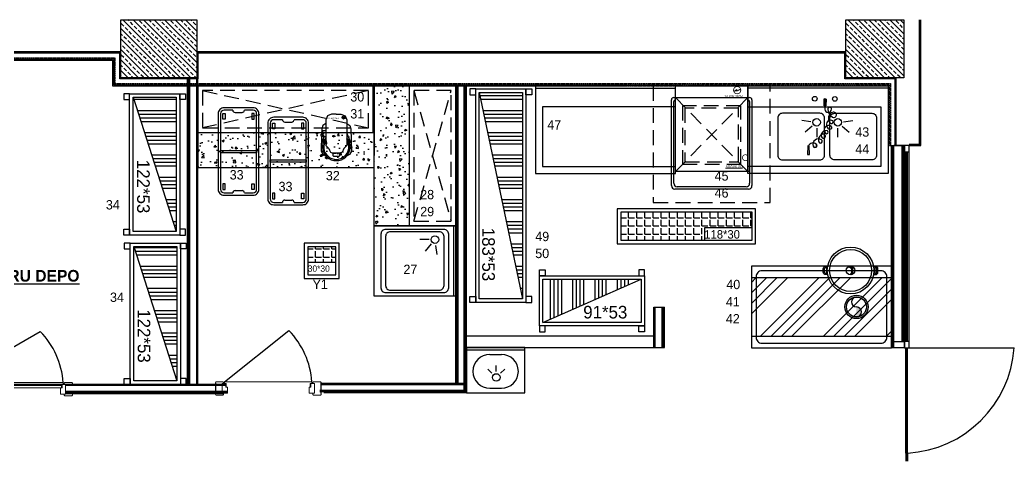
# Model space of a CAD drawing. Header units: millimetres. Extents: x 6517 to 10548, y -1828 to 1073.
# Drawn here: x 8040 to 8891, y -1327 to -949 of the extents above; entities that cross this region are included whole.
import ezdxf

# ---------------------------------------------------------------- set-up
doc = ezdxf.new("R2010")
doc.units = ezdxf.units.MM
for name, pattern in [('BORDER', [1.75, 0.5, -0.25, 0.5, -0.25, 0, -0.25]), ('CABLE CONTAIN', [0]), ('CABLE GROUND', [0]), ('DASHED', [19.05, 12.7, -6.35])]:
    doc.linetypes.add(name, pattern=pattern)
doc.layers.add('gmg-dograma', color=35, linetype='Continuous', lineweight=15)
doc.layers.add('TES_SU', color=150, linetype='Continuous', lineweight=25)
for name, color, linetype in [('iNCE', 8, 'Continuous'), ('Kıtc-002 Çizgi', 7, 'Continuous'), ('Kıtc-008 Rakam', 1, 'Continuous'), ('Kıtc-011 Elk Tes Yazı 001', 1, 'Continuous'), ('Kıtc-014 Elk Tes İşaretler', 1, 'Continuous'), ('Kıtc-016 Su Tes Yazı 001', 5, 'Continuous'), ('Kıtc-019 Su Tes İşaretler', 5, 'Continuous'), ('Kıtc-028 Yer Izgarası', 252, 'Continuous'), ('Kıtc-040 Davlumbaz', 4, 'Continuous'), ('Kıtc-041 İstif Rafı', 7, 'Continuous')]:
    doc.layers.add(name, color=color, linetype=linetype)
doc.styles.get("Standard").update_dxf_attribs({"font": 'stylu.ttf', "height": 10})

# ---------------------------------------------------------------- blocks, each defined once
blk = doc.blocks.new('A$C79DF6251')
at = {"layer": 'Kıtc-041 İstif Rafı'}
h = blk.add_hatch(dxfattribs=at)
h.set_pattern_fill('ANSI34', color=254, angle=45)
h.set_pattern_definition([(90, (8380.205, 5687.05), (-19.05, 4e-15), []), (90, (8383.38, 5690.225), (-19.05, 4e-15), []), (90, (8386.555, 5693.4), (-19.05, 4e-15), []), (90, (8389.73, 5696.575), (-19.05, 4e-15), [])])
h.paths.add_polyline_path([(118, 45), (3, 45), (3, 8)])
blk.add_line((3, 8), (118, 45), dxfattribs=at)
for points in [[(5, 53), (5, 48), (0, 48), (0, 53)], [(116, 53), (116, 48), (121, 48), (121, 53)], [(0, 5), (0, 48), (121, 48), (121, 5)], [(3, 8), (3, 45), (118, 45), (118, 8)], [(5, 0), (5, 5), (0, 5), (0, 0)], [(116, 0), (116, 5), (121, 5), (121, 0)]]:
    blk.add_lwpolyline(points, close=True, dxfattribs=at)
blk.add_text('122*53', height=10.8, dxfattribs=at).set_placement((56.65, 11.47))
blk = doc.blocks.new('A$C51B06E1B')
at = {"layer": 'Kıtc-002 Çizgi'}
for p, q in [((12.45, 72.9), (12.45, 72.9)), ((14.45, 70.9), (20.45, 70.9)), ((22.45, 72.9), (22.45, 72.9)), ((12.45, 2), (12.45, 2)), ((14.45, 4), (20.45, 4)), ((22.45, 2), (22.45, 2))]:
    blk.add_line(p, q, dxfattribs=at)
blk.add_lwpolyline([(0, 69.9), (0, 5, 0.414214), (5, 0), (29.9, 0, 0.414214), (34.9, 5), (34.9, 69.9, 0.414214), (29.9, 74.9), (5, 74.9, 0.414214)], format="xyb", close=True, dxfattribs=at)
for points in [[(12.45, 72.9), (5, 72.9, 0.414214), (2, 69.9), (2, 5, 0.414214), (5, 2), (12.45, 2)], [(22.45, 2), (29.9, 2, 0.414214), (32.9, 5), (32.9, 69.9, 0.414214), (29.9, 72.9), (22.45, 72.9)]]:
    blk.add_lwpolyline(points, format="xyb", dxfattribs=at)
for points in [[(4, 69.9), (6, 69.9), (6, 65.09), (4, 65.09)], [(30.9, 69.9), (28.9, 69.9), (28.9, 65.09), (30.9, 65.09)], [(2, 38.45), (32.9, 38.45), (32.9, 36.45), (2, 36.45)], [(4, 5), (6, 5), (6, 9.81), (4, 9.81)], [(30.9, 5), (28.9, 5), (28.9, 9.81), (30.9, 9.81)]]:
    blk.add_lwpolyline(points, close=True, dxfattribs=at)
for centre, start, end in [((14.45, 72.9), 180, 270), ((20.45, 72.9), 270, 0), ((14.45, 2), 90, 180), ((20.45, 2), 0, 90)]:
    blk.add_arc(centre, 2, start, end, dxfattribs=at)
blk = doc.blocks.new('A$C3B1C279B')
at = {"layer": 'Kıtc-002 Çizgi', "color": 254, "linetype": 'DASHED'}
for p, q in [((4, 36), (116, 4)), ((116, 36), (4, 4))]:
    blk.add_line(p, q, dxfattribs=at)
at = {"layer": 'Kıtc-002 Çizgi'}
blk.add_lwpolyline([(0, 0), (120, 0), (120, 40), (0, 40)], close=True, dxfattribs=at)
at = {"layer": 'Kıtc-002 Çizgi', "color": 254, "linetype": 'DASHED'}
blk.add_lwpolyline([(4, 4), (116, 4), (116, 36), (4, 36)], close=True, dxfattribs=at)
blk = doc.blocks.new('A$C566D78C5')
at = {"layer": 'Kıtc-002 Çizgi'}
h = blk.add_hatch(color=256, dxfattribs=at)
edge = h.paths.add_edge_path(flags=17)
edge.add_arc((90, 35), 8.5, 0, 360)
edge = h.paths.add_edge_path()
edge.add_arc((90, 35), 10, 0, 360)
edge = h.paths.add_edge_path(flags=16)
edge.add_arc((90, 30.75), 4.25, 270, 450)
blk.add_lwpolyline([(0, 0), (120, 0), (120, 70), (0, 70)], close=True, dxfattribs=at)
blk.add_lwpolyline([(9, 4), (111, 4, 0.414214), (116, 9), (116, 61, 0.414214), (111, 66), (9, 66, 0.414214), (4, 61), (4, 9, 0.414214)], format="xyb", close=True, dxfattribs=at)
for radius in [10, 8.5]:
    blk.add_circle((90, 35), radius, dxfattribs=at)
for centre, start, end in [((90, 39.25), 90, 270), ((90, 30.75), 270, 90)]:
    blk.add_arc(centre, 4.25, start, end, dxfattribs=at)
blk = doc.blocks.new('A$C7BE05278')
at = {"layer": 'Kıtc-002 Çizgi'}
blk.add_hatch(color=256, dxfattribs=at).paths.add_polyline_path([(15.9, 41.65), (14.34, 41.67), (14.4, 47.58), (15.96, 47.57)], flags=0)
h = blk.add_hatch(color=256, dxfattribs=at)
h.paths.add_polyline_path([(4.65, 9.9, -0.025454), (4.81, 10.42, 0.278063), (0.77, 7.52), (1.23, 7.32, -0.265675)])
h.paths.add_polyline_path([(5.35, 10.43, 0.028094), (4.81, 10.42, 0.025454), (4.65, 9.9, -0.030609), (5.18, 9.93, -0.027259)])
h.paths.add_polyline_path([(5.35, 10.43, 0.027259), (5.18, 9.93, -0.171751), (7.9, 8.98), (7.9, 8.98), (5.22, 7.15, -0.147228), (5.18, 9.93, 0.030609), (4.65, 9.9, 0.138731), (4.75, 7, 1.347306), (8.21, 9.37, 0.162476)])
h.paths.add_polyline_path([(12.46, 12.66), (12.73, 13.08, 0.483116), (4.81, 10.42, -0.028094), (5.35, 10.43, -0.470681)])
for p, q in [((14.4, 47.58), (14.34, 41.67)), ((14.4, 47.58), (14.34, 41.67)), ((15.96, 47.57), (14.4, 47.58)), ((15.96, 47.57), (14.4, 47.58)), ((15.05, 47.56), (14.97, 38.92)), ((15.9, 41.65), (15.96, 47.57)), ((15.9, 41.65), (15.96, 47.57)), ((14.34, 41.67), (15.9, 41.65)), ((14.34, 41.67), (15.9, 41.65)), ((0.47, 7.33), (0, 0.02)), ((0.47, 7.33), (0, 0.02)), ((0, 0.02), (1.86, 0)), ((1.54, 7.31), (0.47, 7.33)), ((1.54, 7.31), (0.47, 7.33)), ((1.86, 0), (1.54, 7.31)), ((1.86, 0), (1.54, 7.31))]:
    blk.add_line(p, q, dxfattribs=at)
blk.add_lwpolyline([(15.9, 41.65), (14.34, 41.67), (14.4, 47.58), (15.96, 47.57)], close=True, dxfattribs=at)
for centre in [(6.31, 47.78), (23.47, 47.61)]:
    blk.add_circle(centre, 1.99, dxfattribs=at)
for centre, radius, start, end in [((17.83, 38.9), 2.86, 179.43001, 359.43001), ((19.09, 38.88), 1.6, 359.43001, 179.43001), ((25.13, 38.82), 7.64, 179.43001, 242.03458), ((23.49, 30.88), 5.53, 105.76632, 225.7833), ((22.59, 34.05), 2.23, 242.03458, 105.76632), ((20, 25.62), 3.8, 74.94983, 261.67628), ((20.62, 27.93), 1.41, 225.7833, 74.94983), ((14.42, 12.56), 4.98, 103.11986, 200.77428), ((15.59, 16.68), 3.77, 86.01564, 220.67721), ((13.69, 15.69), 1.76, 236.80878, 103.11986), ((18.07, 21.08), 3.83, 52.40892, 229.11119), ((16.45, 19.21), 1.37, 229.11119, 116.32433), ((19.64, 23.11), 1.26, 261.67628, 52.40892), ((4.79, 5.59), 4.31, 51.245, 156.7533), ((9.42, 8.58), 4.83, 57.01034, 197.57947), ((6.43, 7.63), 1.7, 197.57947, 51.245), ((11.21, 11.34), 1.54, 200.77428, 57.01034)]:
    blk.add_arc(centre, radius, start, end, dxfattribs=at)
blk = doc.blocks.new('A$C4CE05966')
at = {"layer": 'Kıtc-002 Çizgi'}
for p, q in [((53.91, 44.26), (46.1, 45.37)), ((81.95, 44.26), (89.76, 45.37)), ((55.14, 40.45), (49.05, 35.44)), ((59.05, 38.79), (59.05, 30.9)), ((76.81, 38.79), (76.81, 30.9)), ((80.72, 40.45), (86.82, 35.44))]:
    blk.add_line(p, q, dxfattribs=at)
for points in [[(0, 75), (120, 75), (120, 73), (0, 73)], [(0, 75), (120, 75), (120, 0), (0, 0)], [(0, 57), (114, 57), (114, 6), (0, 6)]]:
    blk.add_lwpolyline(points, close=True, dxfattribs=at)
for points in [[(29.57, 11.5), (61.57, 11.5, 0.414214), (65.57, 15.5), (65.57, 47.5, 0.414214), (61.57, 51.5), (29.57, 51.5, 0.414214), (25.57, 47.5), (25.57, 15.5, 0.414214)], [(106.29, 11.5), (74.29, 11.5, -0.414214), (70.29, 15.5), (70.29, 47.5, -0.414214), (74.29, 51.5), (106.29, 51.5, -0.414214), (110.29, 47.5), (110.29, 15.5, -0.414214)]]:
    blk.add_lwpolyline(points, format="xyb", close=True, dxfattribs=at)
for centre in [(58.86, 43.76), (77.01, 43.76)]:
    blk.add_circle(centre, 3.19, dxfattribs=at)
blk.add_blockref('A$C7BE05278', (50.99, 16.16), dxfattribs=at)
blk = doc.blocks.new('A$C7ED97EAE')
at = {"layer": 'Kıtc-002 Çizgi'}
for p, q in [((3.5, 88.5), (65.5, 88.5)), ((3.5, 15), (3.5, 88.5)), ((65.5, 88.5), (65.5, 15)), ((2, 78.5), (3.5, 78.5)), ((3.5, 78.5), (65.5, 78.5)), ((65.5, 78.5), (67, 78.5)), ((0, 3), (0, 76.5)), ((2, 5), (2, 75)), ((3.5, 76.5), (3.5, 76.5)), ((65.5, 76.5), (65.5, 76.5)), ((67, 75), (67, 5)), ((69, 76.5), (69, 3)), ((65.5, 15), (3.5, 15)), ((67, 15), (65.5, 15)), ((66, 0), (3, 0)), ((64, 2), (5, 2))]:
    blk.add_line(p, q, dxfattribs=at)
at = {"layer": 'Kıtc-002 Çizgi', "linetype": 'DASHED'}
for p, q in [((65.5, 78.5), (3.5, 15)), ((65.5, 15), (3.5, 78.5))]:
    blk.add_line(p, q, dxfattribs=at)
for points in [[(9.5, 21.5), (59.5, 21.5), (59.5, 71.5), (9.5, 71.5)], [(11.5, 23.5), (57.5, 23.5), (57.5, 69.5), (11.5, 69.5)]]:
    blk.add_lwpolyline(points, close=True, dxfattribs=at)
at = {"layer": 'Kıtc-002 Çizgi'}
for centre, radius, start, end in [((2, 76.5), 2, 90, 180), ((67, 76.5), 2, 0, 90), ((3.5, 75), 1.5, 90, 180), ((65.5, 75), 1.5, 0, 90), ((3, 3), 3, 180, 270), ((5, 5), 3, 180, 270), ((64, 5), 3, 270, 0), ((66, 3), 3, 270, 0)]:
    blk.add_arc(centre, radius, start, end, dxfattribs=at)
blk = doc.blocks.new('A$C4E3860C5')
at = {"layer": 'Kıtc-014 Elk Tes İşaretler', "linetype": 'Continuous', "lineweight": 0}
for p, q in [((2.9, 3.66), (0.96, 2.3)), ((0.96, 2.3), (1, 2.21)), ((1, 2.21), (2.81, 3.48)), ((2.81, 3.48), (2.9, 2.31)), ((3, 2.49), (2.9, 3.66)), ((2.9, 2.31), (5.24, 3.52)), ((5.18, 3.62), (3, 2.49)), ((5.66, 3.81), (5.09, 3.77)), ((5.09, 3.77), (5.17, 3.64)), ((5.17, 3.64), (5.34, 3.36)), ((5.24, 3.52), (5.19, 3.62)), ((5.34, 3.36), (5.66, 3.81))]:
    blk.add_line(p, q, dxfattribs=at)
blk.add_circle((3.16, 3.16), 3.16, dxfattribs=at)
blk = doc.blocks.new('v-sg')
at = {"layer": 'TES_SU', "linetype": 'Continuous', "const_width": 1.2}
blk.add_lwpolyline([(-5, 0, 1), (5, 0, 1)], format="xyb", close=True, dxfattribs=at)
blk = doc.blocks.new('A$C0D033E62')
at = {"layer": 'Kıtc-040 Davlumbaz', "linetype": 'DASHED'}
blk.add_lwpolyline([(0, 0), (100, 0), (100, 100), (0, 100)], close=True, dxfattribs=at)
at = {"layer": 'Kıtc-002 Çizgi'}
for name, p in [('A$C7ED97EAE', (15.5, 11.5)), ('A$C4E3860C5', (68.71, 93.15))]:
    blk.add_blockref(name, p, dxfattribs=at)
at = {"layer": 'Kıtc-019 Su Tes İşaretler', "linetype": 'Continuous', "xscale": 0.5098698804018752, "yscale": 0.5098698804018752, "zscale": 0.5098698804018752}
blk.add_blockref('v-sg', (78.89, 38.45), dxfattribs=at)
at = {"layer": 'Kıtc-011 Elk Tes Yazı 001', "lineweight": 15, "insert": (60.9, 92.04), "char_height": 2, "attachment_point": 1}
blk.add_mtext_dynamic_manual_height_columns('{\\f@Arial Unicode MS|b0|i0|c162|p34;10 KW 380V }', width=27.5245, gutter_width=50, heights=[0], dxfattribs=at)
at = {"layer": 'Kıtc-016 Su Tes Yazı 001', "lineweight": 5, "insert": (61.92, 31.81), "char_height": 2, "attachment_point": 1}
blk.add_mtext_dynamic_manual_height_columns('{\\L\\C5;SOĞUK SU}', width=14.9424, gutter_width=50, heights=[0], dxfattribs=at)
blk = doc.blocks.new('A$C648B1C88')
at = {"layer": 'Kıtc-002 Çizgi'}
for points in [[(0, 75), (120, 75), (120, 73), (0, 73)], [(0, 75), (120, 75), (120, 0), (0, 0)], [(0, 57), (114, 57), (114, 6), (0, 6)]]:
    blk.add_lwpolyline(points, close=True, dxfattribs=at)
blk = doc.blocks.new('A$C2BEB2EE3')
at = {"layer": 'Kıtc-041 İstif Rafı'}
h = blk.add_hatch(dxfattribs=at)
h.set_pattern_fill('ANSI34', color=254, angle=45)
h.set_pattern_definition([(90, (8380.205, 6035.05), (-19.05, 4e-15), []), (90, (8383.38, 6038.225), (-19.05, 4e-15), []), (90, (8386.555, 6041.4), (-19.05, 4e-15), []), (90, (8389.73, 6044.575), (-19.05, 4e-15), [])])
h.paths.add_polyline_path([(3, 45), (3, 8), (180, 45)])
blk.add_line((3, 8), (180, 45), dxfattribs=at)
for points in [[(5, 53), (5, 48), (0, 48), (0, 53)], [(178, 53), (178, 48), (183, 48), (183, 53)], [(0, 5), (0, 48), (183, 48), (183, 5)], [(3, 8), (3, 45), (180, 45), (180, 8)], [(5, 0), (5, 5), (0, 5), (0, 0)], [(178, 0), (178, 5), (183, 5), (183, 0)]]:
    blk.add_lwpolyline(points, close=True, dxfattribs=at)
blk.add_text('183*53', height=10.8, dxfattribs=at).set_placement((118.98, 10.52))
blk = doc.blocks.new('A$C53E03B34')
at = {"layer": 'Kıtc-002 Çizgi'}
for points in [[(3.74, 16.55), (2, 16.55, -0.414214), (0, 18.55), (0, 21.45, -0.414214), (2, 23.45), (3.74, 23.45)], [(43.14, 16.55), (44.87, 16.55, 0.414214), (46.87, 18.55), (46.87, 21.45, 0.414214), (44.87, 23.45), (43.14, 23.45)]]:
    blk.add_lwpolyline(points, format="xyb", dxfattribs=at)
for points in [[(2.83, 17.55), (2, 17.55, -0.414214), (1, 18.55), (1, 21.45, -0.414214), (2, 22.45), (2.83, 22.45)], [(44.05, 17.55), (44.87, 17.55, 0.414214), (45.87, 18.55), (45.87, 21.45, 0.414214), (44.87, 22.45), (44.05, 22.45)]]:
    blk.add_lwpolyline(points, format="xyb", close=True, dxfattribs=at)
for points in [[(22.08, 23.4), (24.16, 21.79), (24.16, 18.12), (22.75, 16.4)], [(23.49, 23.65), (25.16, 22.26), (25.16, 17.69), (23.76, 16.35)]]:
    blk.add_lwpolyline(points, dxfattribs=at)
for radius in [20, 18, 3.66]:
    blk.add_circle((23.44, 20), radius, dxfattribs=at)
blk = doc.blocks.new('A$C09E06200')
at = {"layer": 'Kıtc-028 Yer Izgarası'}
for p, q in [((118.4, 30), (0, 30)), ((0, 30), (0, 0)), ((115.4, 27), (3, 27)), ((3, 27), (3, 3)), ((9.65, 22.26), (9.65, 27)), ((16.63, 22.26), (16.63, 27)), ((23.62, 22.26), (23.62, 27)), ((30.6, 22.26), (30.6, 27)), ((37.59, 22.26), (37.59, 27)), ((44.57, 22.26), (44.57, 27)), ((51.56, 22.26), (51.56, 27)), ((58.54, 22.26), (58.54, 27)), ((65.53, 22.26), (65.53, 27)), ((72.51, 22.26), (72.51, 27)), ((79.5, 22.26), (79.5, 27)), ((86.48, 22.26), (86.48, 27)), ((93.47, 22.26), (93.47, 27)), ((100.45, 22.26), (100.45, 27)), ((107.44, 22.26), (107.44, 27)), ((114.42, 22.26), (114.42, 27)), ((115.4, 3), (115.4, 27)), ((118.4, 0), (118.4, 30)), ((3, 22.26), (7.74, 22.26)), ((9.65, 22.26), (14.73, 22.26)), ((9.65, 15.27), (9.65, 20.35)), ((16.63, 22.26), (21.71, 22.26)), ((16.63, 15.27), (16.63, 20.35)), ((23.62, 22.26), (28.7, 22.26)), ((23.62, 15.27), (23.62, 20.35)), ((30.6, 22.26), (35.68, 22.26)), ((30.6, 15.27), (30.6, 20.35)), ((37.59, 22.26), (42.67, 22.26)), ((37.59, 15.27), (37.59, 20.35)), ((44.57, 22.26), (49.65, 22.26)), ((44.57, 15.27), (44.57, 20.35)), ((51.56, 22.26), (56.64, 22.26)), ((51.56, 15.27), (51.56, 20.35)), ((58.54, 22.26), (63.62, 22.26)), ((58.54, 15.27), (58.54, 20.35)), ((65.53, 22.26), (70.61, 22.26)), ((65.53, 15.27), (65.53, 20.35)), ((72.51, 22.26), (77.59, 22.26)), ((72.51, 15.27), (72.51, 20.35)), ((79.5, 22.26), (84.58, 22.26)), ((79.5, 15.27), (79.5, 20.35)), ((86.48, 22.26), (91.56, 22.26)), ((86.48, 15.27), (86.48, 20.35)), ((93.47, 22.26), (98.55, 22.26)), ((93.47, 15.27), (93.47, 20.35)), ((100.45, 22.26), (105.53, 22.26)), ((100.45, 15.27), (100.45, 20.35)), ((107.44, 22.26), (112.52, 22.26)), ((107.44, 15.27), (107.44, 20.35)), ((114.42, 22.26), (115.4, 22.26)), ((114.42, 15.27), (114.42, 20.35)), ((3, 15.27), (7.74, 15.27)), ((9.65, 15.27), (14.73, 15.27)), ((9.65, 8.29), (9.65, 13.37)), ((16.63, 15.27), (21.71, 15.27)), ((16.63, 8.29), (16.63, 13.37)), ((23.62, 15.27), (28.7, 15.27)), ((23.62, 8.29), (23.62, 13.37)), ((30.6, 15.27), (35.68, 15.27)), ((30.6, 8.29), (30.6, 13.37)), ((37.59, 15.27), (42.67, 15.27)), ((37.59, 8.29), (37.59, 13.37)), ((44.57, 15.27), (49.65, 15.27)), ((44.57, 8.29), (44.57, 13.37)), ((51.56, 15.27), (56.64, 15.27)), ((51.56, 8.29), (51.56, 13.37)), ((58.54, 15.27), (63.62, 15.27)), ((58.54, 8.29), (58.54, 13.37)), ((65.53, 15.27), (70.61, 15.27)), ((65.53, 8.29), (65.53, 13.37)), ((72.51, 15.27), (77.59, 15.27)), ((72.51, 8.29), (72.51, 13.37)), ((115.4, 13.5), (74.67, 13.5)), ((74.67, 13.5), (74.67, 3)), ((79.5, 15.27), (84.58, 15.27)), ((86.48, 15.27), (91.56, 15.27)), ((93.47, 15.27), (98.55, 15.27)), ((100.45, 15.27), (105.53, 15.27)), ((107.44, 15.27), (112.52, 15.27)), ((114.42, 15.27), (115.4, 15.27)), ((115.4, 3), (115.4, 13.5)), ((0, 0), (118.4, 0)), ((3, 8.29), (7.74, 8.29)), ((3, 3), (115.4, 3)), ((9.65, 8.29), (14.73, 8.29)), ((9.65, 3), (9.65, 6.38)), ((16.63, 8.29), (21.71, 8.29)), ((16.63, 3), (16.63, 6.38)), ((23.62, 8.29), (28.7, 8.29)), ((23.62, 3), (23.62, 6.38)), ((30.6, 8.29), (35.68, 8.29)), ((30.6, 3), (30.6, 6.38)), ((37.59, 8.29), (42.67, 8.29)), ((37.59, 3), (37.59, 6.38)), ((44.57, 8.29), (49.65, 8.29)), ((44.57, 3), (44.57, 6.38)), ((51.56, 8.29), (56.64, 8.29)), ((51.56, 3), (51.56, 6.38)), ((58.54, 8.29), (63.62, 8.29)), ((58.54, 3), (58.54, 6.38)), ((65.53, 8.29), (70.61, 8.29)), ((65.53, 3), (65.53, 6.38)), ((72.51, 3), (72.51, 6.38)), ((74.67, 3), (115.4, 3))]:
    blk.add_line(p, q, dxfattribs=at)
blk.add_text('118*30', height=7.2, dxfattribs=at).set_placement((74.5, 4.43))
blk = doc.blocks.new('A$C1BC263C1')
at = {"layer": 'Kıtc-002 Çizgi', "ltscale": 0.6}
for points in [[(13.02, 39.91), (9.02, 39.91), (5.48, 38.45), (4.02, 34.91), (4.02, 31.71), (1.56, 29.98), (0.53, 27.16), (0.42, 22.51)], [(13.02, 39.91), (17.02, 39.91), (20.55, 38.45), (22.02, 34.91), (22.02, 31.71), (24.47, 29.98), (25.5, 27.16), (25.96, 7.98), (24.36, 5.3), (21.7, 3.81)], [(4.02, 31.71), (4.02, 12.83), (6.52, 10.33), (7.17, 8.88), (7.9, 7.12), (10.02, 6.38), (13.02, 6.38)], [(22.02, 31.71), (22.02, 12.83), (19.52, 10.33), (18.86, 8.88), (18.13, 7.12), (16.01, 6.38), (13.02, 6.38)], [(0.38, 21), (0.07, 7.98), (1.68, 5.3), (4.33, 3.81)], [(1.24, 12.58), (0.39, 12.58), (0.39, 14.61), (2.66, 20.43)], [(24.79, 12.58), (25.64, 12.58), (25.64, 14.61), (22.02, 23.93)]]:
    blk.add_lwpolyline(points, dxfattribs=at)
for points in [[(4.02, 20.43), (1.42, 20.43), (1.42, 25.78), (4.02, 25.78)], [(1.42, 21), (0, 21), (0, 22.51), (1.42, 22.51)], [(16.82, 5.37), (16.01, 5.37), (16.01, 5.58), (16.82, 5.58)], [(17.04, 4.74), (16.82, 4.74), (16.82, 6), (17.04, 6)]]:
    blk.add_lwpolyline(points, close=True, dxfattribs=at)
blk.add_lwpolyline([(16.01, 6.38), (10.02, 6.38), (10.02, 4.78, 0.414214), (11.02, 3.78), (15.01, 3.78, 0.414214), (16.01, 4.78)], format="xyb", close=True, dxfattribs=at)
for radius, start, end in [(11.8, 139.70386, 40.29614), (10.8, 146.44269, 33.55731)]:
    blk.add_arc((13.02, 11.8), radius, start, end, dxfattribs=at)
blk = doc.blocks.new('A$C17ED13C4')
at = {"layer": 'Kıtc-002 Çizgi', "color": 1}
for p, q in [((19.17, 37.02, -2.06), (18.39, 36.47, -2.06)), ((18.41, 36.44, -2.06), (19.13, 36.94, -2.06)), ((19.13, 36.94, -2.06), (19.17, 36.48, -2.06)), ((19.21, 36.55, -2.06), (19.17, 37.02, -2.06)), ((19.17, 36.48, -2.06), (20.1, 36.96, -2.06)), ((20.08, 37, -2.06), (19.21, 36.55, -2.06)), ((20.27, 37.08, -2.06), (20.04, 37.06, -2.06)), ((20.04, 37.06, -2.06), (20.07, 37.01, -2.06)), ((20.07, 37.01, -2.06), (20.14, 36.9, -2.06)), ((20.1, 36.96, -2.06), (20.08, 37, -2.06))]:
    blk.add_line(p, q, dxfattribs=at)
blk.add_circle((19.27, 36.82, -2.06), 1.26, dxfattribs=at)
at = {"layer": 'Kıtc-002 Çizgi'}
blk.add_blockref('A$C1BC263C1', (0, 0), dxfattribs=at)
at = {"layer": 'Kıtc-002 Çizgi', "color": 1}
blk.add_text('0,4 KW 230V', height=1.2, dxfattribs=at).set_placement((5.64, 35.71, -10.3))
blk = doc.blocks.new('A$C7E877AE3')
at = {"layer": 'Kıtc-002 Çizgi'}
for p, q in [((16.66, 52.76), (24.47, 53.87)), ((11.52, 47.29), (11.52, 39.4)), ((15.43, 48.95), (21.53, 43.94))]:
    blk.add_line(p, q, dxfattribs=at)
for points in [[(0, 68), (60, 68), (60, 70), (0, 70)], [(0, 0), (60, 0), (60, 70), (0, 70)]]:
    blk.add_lwpolyline(points, close=True, dxfattribs=at)
for points in [[(7, 6), (53, 6, 0.414214), (57, 10), (57, 60, 0.414214), (53, 64), (7, 64, 0.414214), (3, 60), (3, 10, 0.414214)], [(9, 10), (51, 10, 0.414214), (55, 14), (55, 56, 0.414214), (51, 60), (9, 60, 0.414214), (5, 56), (5, 14, 0.414214)]]:
    blk.add_lwpolyline(points, format="xyb", close=True, dxfattribs=at)
blk.add_circle((11.71, 52.26), 3.19, dxfattribs=at)
blk = doc.blocks.new('A$C66E77BF1')
at = {"layer": 'Kıtc-002 Çizgi', "color": 254, "linetype": 'DASHED'}
for p, q in [((4, 36), (146, 4)), ((146, 36), (4, 4))]:
    blk.add_line(p, q, dxfattribs=at)
at = {"layer": 'Kıtc-002 Çizgi'}
blk.add_lwpolyline([(0, 0), (150, 0), (150, 40), (0, 40)], close=True, dxfattribs=at)
at = {"layer": 'Kıtc-002 Çizgi', "color": 254, "linetype": 'DASHED'}
blk.add_lwpolyline([(4, 4), (146, 4), (146, 36), (4, 36)], close=True, dxfattribs=at)
blk = doc.blocks.new('A$C1AAB3821')
at = {"layer": 'Kıtc-028 Yer Izgarası'}
for p, q in [((30, 30), (0, 30)), ((0, 30), (0, 0)), ((27, 27), (3, 27)), ((3, 27), (3, 3)), ((9.65, 25.24), (9.65, 27)), ((16.63, 25.24), (16.63, 27)), ((23.62, 25.24), (23.62, 27)), ((27, 3), (27, 27)), ((30, 0), (30, 30)), ((3, 25.24), (7.74, 25.24)), ((3, 18.25), (7.74, 18.25)), ((9.65, 25.24), (14.73, 25.24)), ((9.65, 18.25), (9.65, 23.33)), ((9.65, 18.25), (14.73, 18.25)), ((16.63, 25.24), (21.71, 25.24)), ((16.63, 18.25), (16.63, 23.33)), ((16.63, 18.25), (21.71, 18.25)), ((23.62, 25.24), (27, 25.24)), ((23.62, 18.25), (23.62, 23.33)), ((23.62, 18.25), (27, 18.25)), ((27, 13.5), (3, 13.5)), ((3, 13.5), (3, 3)), ((9.65, 13.5), (9.65, 16.35)), ((16.63, 13.5), (16.63, 16.35)), ((23.62, 13.5), (23.62, 16.35)), ((27, 3), (27, 13.5)), ((0, 0), (30, 0)), ((3, 3), (27, 3)), ((3, 3), (27, 3))]:
    blk.add_line(p, q, dxfattribs=at)
blk.add_text('30*30', height=5.4, dxfattribs=at).set_placement((3, 5.64))
blk = doc.blocks.new('A$C3FA31110')
at = {"layer": 'Kıtc-041 İstif Rafı'}
h = blk.add_hatch(dxfattribs=at)
h.set_pattern_fill('ANSI34', color=254, angle=45)
h.set_pattern_definition([(90, (8380.205, 5448.05), (-19.05, 4e-15), []), (90, (8383.38, 5451.225), (-19.05, 4e-15), []), (90, (8386.555, 5454.4), (-19.05, 4e-15), []), (90, (8389.73, 5457.575), (-19.05, 4e-15), [])])
h.paths.add_polyline_path([(3, 45), (3, 8), (87, 45)])
blk.add_line((3, 8), (87, 45), dxfattribs=at)
for points in [[(5, 53), (5, 48), (0, 48), (0, 53)], [(85, 53), (85, 48), (90, 48), (90, 53)], [(0, 5), (0, 48), (90, 48), (90, 5)], [(3, 8), (3, 45), (87, 45), (87, 8)], [(5, 0), (5, 5), (0, 5), (0, 0)], [(85, 0), (85, 5), (90, 5), (90, 0)]]:
    blk.add_lwpolyline(points, close=True, dxfattribs=at)
blk.add_text('91*53', height=10.8, dxfattribs=at).set_placement((37.52, 11.43))
blk = doc.blocks.new('A$C23AD12AD')
at = {"layer": 'Kıtc-002 Çizgi'}
for p, q in [((0, 39), (50, 39)), ((0, 37), (50, 37)), ((20.08, 33), (29.92, 33)), ((21.86, 16.96), (18.33, 20.5)), ((25.53, 18.48), (25.53, 23.48)), ((29.2, 16.96), (32.74, 20.5)), ((0, 0), (50, 0)), ((20.08, 4), (29.92, 4))]:
    blk.add_line(p, q, dxfattribs=at)
blk.add_lwpolyline([(0, 0), (50, 0), (50, 39), (0, 39)], close=True, dxfattribs=at)
blk.add_circle((25.53, 13.29), 3.19, dxfattribs=at)
for centre, start, end in [((20.08, 18.5), 90, 270), ((29.92, 18.5), 270, 90)]:
    blk.add_arc(centre, 14.5, start, end, dxfattribs=at)

msp = doc.modelspace()

# ---------------------------------------------------------------- hatches: boundary and pattern name
h = msp.add_hatch()
h.set_pattern_fill('ANSI33', color=256, angle=90)
h.set_pattern_definition([(135, (14685.689, 7921.053), (-4.490128, -4.490128), []), (135, (14685.689, 7925.543), (-4.490128, -4.490128), [3.175, -1.5875])])
h.paths.add_polyline_path([(8126.46, -998.88), (8191.46, -998.88), (8191.46, -949.38), (8126.46, -949.38)])
h = msp.add_hatch()
h.set_pattern_fill('ANSI33', color=256, angle=90)
h.set_pattern_definition([(135, (15306.689, 7921.053), (-4.490128, -4.490128), []), (135, (15306.689, 7925.543), (-4.490128, -4.490128), [3.175, -1.5875])])
h.paths.add_polyline_path([(8747.46, -998.88), (8796.97, -998.88), (8796.97, -949.38), (8747.46, -949.38)])
at = {"layer": 'Kıtc-002 Çizgi'}
h = msp.add_hatch(dxfattribs=at)
h.set_pattern_fill('AR-CONC', color=256, scale=0.1, angle=180)
h.set_pattern_definition([(230, (18771.123, -1028.604), (-18.218467, 1.593909), [1.905, -20.955]), (175, (18771.123, -1028.604), (3.524342, -19.105685), [1.524, -16.76406]), (280.45144, (18769.605, -1028.471), (-14.694125, -17.511775), [1.619, -17.809024]), (226.1842, (18771.123, -1033.684), (-27.107904, 4.204233), [2.8575, -31.4325]), (276.63556, (18768.864, -1033.333), (-23.740413, -24.74261), [2.4285, -26.71356]), (171.18415, (18771.123, -1033.684), (-23.74041, -24.74261), [2.286, -25.14597]), (201, (18768.583, -1032.414), (-15.16144, 10.22652), [1.905, -20.955]), (146, (18768.583, -1032.414), (-6.180203, -18.418797), [1.524, -16.764]), (251.45144, (18767.32, -1031.562), (-21.341642, -8.192277), [1.619, -17.808994]), (217.5, (18771.1234, -1028.604), (-0.3088603, -8.455504), [0, -16.5608, 0, -17.018, 0, -16.8275]), (187.5, (18771.123, -1028.604), (-6.681966, -10.0180575), [0, -9.7028, 0, -16.1798, 0, -6.4135]), (147.5, (18776.7876, -1028.604), (-13.5590595, 0.5728744), [0, -6.35, 0, -19.812, 0, -26.289]), (137.5, (18779.328, -1028.604), (-14.812918, -2.542649), [0, -8.255, 0, -13.1572, 0, -18.669])])
h.paths.add_polyline_path([(8373.46, -1125.88), (8343.46, -1125.88), (8343.46, -1005.88), (8373.46, -1005.88)])
h = msp.add_hatch(dxfattribs=at)
h.set_pattern_fill('AR-CONC', color=256, scale=0.1)
h.set_pattern_definition([(50, (-2235.44, -1103.163), (18.218467, -1.593909), [1.905, -20.955]), (355, (-2235.44, -1103.163), (-3.524342, 19.105685), [1.524, -16.76406]), (100.45144, (-2233.922, -1103.296), (14.694125, 17.511775), [1.619, -17.809024]), (46.1842, (-2235.44, -1098.083), (27.107904, -4.204233), [2.8575, -31.4325]), (96.63556, (-2233.181, -1098.434), (23.740413, 24.74261), [2.4285, -26.71356]), (351.18415, (-2235.44, -1098.083), (23.74041, 24.74261), [2.286, -25.14597]), (21, (-2232.9, -1099.353), (15.16144, -10.22652), [1.905, -20.955]), (326, (-2232.9, -1099.353), (6.180203, 18.418797), [1.524, -16.764]), (71.45144, (-2231.637, -1100.205), (21.341642, 8.192277), [1.619, -17.808994]), (37.5, (-2235.4403, -1103.163), (0.3088603, 8.455504), [0, -16.5608, 0, -17.018, 0, -16.8275]), (7.5, (-2235.44, -1103.163), (6.681966, 10.0180575), [0, -9.7028, 0, -16.1798, 0, -6.4135]), (327.5, (-2241.1045, -1103.163), (13.5590595, -0.5728744), [0, -6.35, 0, -19.812, 0, -26.289]), (317.5, (-2243.645, -1103.163), (14.812918, 2.542649), [0, -8.255, 0, -13.1572, 0, -18.669])])
h.paths.add_polyline_path([(8192.46, -1075.88), (8343.39, -1075.88), (8343.39, -1045.88), (8192.46, -1045.88)])
h = msp.add_hatch(dxfattribs=at)
h.set_pattern_fill('ANSI34', color=254, scale=2, angle=360, style=0)
h.set_pattern_definition([(45, (5264.844, -2959.387), (-26.94077, 26.94077), []), (45, (5273.824, -2959.387), (-26.94077, 26.94077), []), (45, (5282.805, -2959.387), (-26.94077, 26.94077), []), (45, (5291.785, -2959.387), (-26.94077, 26.94077), [])])
h.paths.add_polyline_path([(8666.46, -1170.27), (8666.46, -1220.27), (8786.46, -1220.27), (8786.46, -1170.27)])

# ---------------------------------------------------------------- linework, layer by layer
for p, q in [((8810.46, -1056.88), (8810.46, -949.38)), ((8811.46, -1056.88), (8811.46, -949.38)), ((8789.46, -1056.88), (8797.46, -1056.88)), ((8789.46, -1056.88), (8797.46, -1056.88)), ((8797.46, -1230.38), (8797.46, -1056.88)), ((8801.46, -1055.88), (8811.46, -1055.88)), ((8801.46, -1230.38), (8801.46, -1056.88)), ((8801.46, -1056.88), (8811.46, -1056.88)), ((8801.46, -1230.38), (8891.46, -1230.38))]:
    msp.add_line(p, q)
at = {"color": 251, "linetype": 'CABLE CONTAIN'}
for p, q in [((8183.46, -1261.57), (8183.46, -999.88)), ((8184.46, -1261.57), (8184.46, -999.88)), ((8185.46, -1261.57), (8185.46, -999.88)), ((8191.46, -1261.57), (8191.46, -999.88)), ((8192.46, -1261.57), (8192.46, -999.88)), ((8413.46, -1261.57), (8413.46, -1005.88)), ((8414.46, -1261.57), (8414.46, -1005.88)), ((8415.46, -1261.57), (8415.46, -1005.88)), ((8420.46, -1268.91), (8420.46, -1005.88)), ((8421.46, -1268.91), (8421.46, -1005.88)), ((8422.46, -1268.91), (8422.46, -1005.88)), ((8786.46, -1230.27), (8786.46, -1056.77)), ((8787.46, -1230.27), (8787.46, -1056.77)), ((8788.46, -1230.27), (8788.46, -1056.77)), ((8797.46, -1056.88), (8788.46, -1056.88)), ((8795.46, -1224.99), (8795.46, -1056.88)), ((8796.46, -1224.99), (8796.46, -1056.88)), ((8797.46, -1224.99), (8797.46, -1056.88)), ((8583.01, -1229.91), (8583.01, -1195.37)), ((8583.01, -1195.37), (8592.01, -1195.37)), ((8584.01, -1229.91), (8584.01, -1195.37)), ((8590.01, -1229.91), (8590.01, -1195.37)), ((8591.01, -1229.91), (8591.01, -1195.37)), ((8592.01, -1229.91), (8592.01, -1195.37)), ((8422.46, -1219.91), (8583.01, -1219.91)), ((8788.46, -1224.99), (8797.46, -1224.99)), ((8422.46, -1229.91), (8592.01, -1229.91)), ((8797.46, -1230.38), (8786.46, -1230.38)), ((8216.69, -1261.57), (7966.33, -1261.57)), ((8076.1, -1262.57), (7982.3, -1262.57)), ((8216.69, -1262.57), (8079.2, -1262.57)), ((8217.69, -1267.57), (8079.2, -1267.57)), ((8217.69, -1268.57), (8079.2, -1268.57)), ((8207.93, -1269.31), (8207.93, -1260.31)), ((8422.46, -1266.91), (8296.93, -1266.91)), ((8422.46, -1267.91), (8296.93, -1267.91)), ((8297.93, -1269.31), (8297.93, -1260.31)), ((8422.46, -1260.91), (8297.93, -1260.91)), ((8422.46, -1261.91), (8297.93, -1261.91)), ((8214.45, -1269.57), (8079.2, -1269.57)), ((8422.46, -1268.91), (8300.18, -1268.91))]:
    msp.add_line(p, q, dxfattribs=at)
at = {"color": 53, "linetype": 'BORDER'}
msp.add_line((8783.46, -1056.88), (8790.46, -1056.88), dxfattribs=at)
at = {"color": 4}
for p, q in [((8798.85, -1224.9), (8798.85, -1062.37)), ((8799.46, -1224.9), (8799.46, -1062.37)), ((8800.02, -1224.92), (8800.02, -1062.39)), ((8798.85, -1320.38), (8798.85, -1230.38)), ((8799.46, -1320.38), (8799.46, -1230.38)), ((8800.02, -1320.4), (8800.02, -1230.4)), ((8798.85, -1320.38), (8798.85, -1327.32)), ((8799.46, -1320.38), (8799.46, -1327.32)), ((8800.02, -1320.37), (8800.02, -1327.3))]:
    msp.add_line(p, q, dxfattribs=at)
for points in [[(8126.46, -998.88), (8126.46, -949.38), (8191.46, -949.38), (8191.46, -998.88)], [(8747.46, -998.88), (8747.46, -949.38), (8796.97, -949.38), (8796.97, -998.88)], [(8797.46, -1056.88), (8797.46, -1062.37), (8801.46, -1062.37), (8801.46, -1056.88)], [(8797.46, -1224.9), (8797.46, -1230.38), (8801.46, -1230.38), (8801.46, -1224.9)]]:
    msp.add_lwpolyline(points, close=True)
for points in [[(8790.46, -1056.88), (8790.46, -998.88), (8747.46, -998.88), (8747.46, -976.88), (8191.46, -976.88), (8191.46, -998.88), (8126.46, -998.88), (8126.46, -976.88), (7637.46, -976.88), (7637.46, -1055.88), (7522.46, -1055.88), (7522.46, -1112.88), (7515.46, -1112.88)], [(8789.46, -1056.88), (8789.46, -999.88), (8746.46, -999.88), (8746.46, -977.88), (8192.46, -977.88), (8192.46, -999.88), (8125.46, -999.88), (8125.46, -977.88), (7638.46, -977.88), (7638.46, -1056.88), (7523.46, -1056.88), (7523.46, -1113.88), (7515.46, -1113.88)]]:
    msp.add_lwpolyline(points)
at = {"color": 144, "linetype": 'BORDER'}
msp.add_lwpolyline([(7527.46, -1113.88), (7527.46, -1060.88), (7642.46, -1060.88), (7642.46, -981.88), (8121.46, -981.88), (8121.46, -1003.88), (8196.46, -1003.88), (8196.46, -1003.88), (8742.46, -1003.88), (8742.46, -1003.88), (8785.46, -1003.88), (8785.46, -1056.88)], dxfattribs=at)
at = {"color": 53, "linetype": 'CABLE GROUND'}
for points in [[(7643.46, -982.88), (8120.46, -982.88), (8120.46, -1004.88), (8197.46, -1004.88), (8197.46, -1004.88), (8558.46, -1004.88)], [(7826.1, -983.88), (8119.46, -983.88), (8119.46, -1005.88), (8198.46, -1005.88), (8198.46, -1005.88), (8558.46, -1005.88)]]:
    msp.add_lwpolyline(points, dxfattribs=at)
at = {"color": 53, "linetype": 'BORDER'}
for points in [[(8558.46, -1004.88), (8741.46, -1004.88), (8741.46, -1004.88), (8784.46, -1004.88), (8784.46, -1056.88)], [(8558.46, -1005.88), (8740.46, -1005.88), (8740.46, -1005.88), (8783.46, -1005.88), (8783.46, -1056.88)]]:
    msp.add_lwpolyline(points, dxfattribs=at)
msp.add_arc((8794.83, -1223.67), 96.87, 273.25263, 356.02613)
at = {"layer": 'gmg-dograma'}
for p, q in [((7981.34, -1260.07), (8077.05, -1260.07)), ((8077.05, -1260.07), (8077.05, -1261.57)), ((8078.44, -1260.07), (8077.94, -1260.57)), ((8078.44, -1260.07), (8084.44, -1260.07)), ((8084.44, -1260.07), (8084.94, -1260.57)), ((8207.45, -1259.91), (8207.95, -1259.41)), ((8207.45, -1259.91), (8207.45, -1260.91)), ((8213.95, -1259.41), (8207.95, -1259.41)), ((8213.95, -1259.41), (8214.45, -1259.91)), ((8214.45, -1260.91), (8214.45, -1259.91)), ((8215.34, -1259.41), (8290.05, -1259.41)), ((8215.34, -1259.41), (8215.34, -1260.91)), ((8290.05, -1259.41), (8290.05, -1260.91)), ((8291.43, -1259.41), (8290.93, -1259.91)), ((8290.93, -1260.91), (8290.93, -1259.91)), ((8291.43, -1259.41), (8297.43, -1259.41)), ((8297.43, -1259.41), (8297.93, -1259.91)), ((8297.93, -1259.91), (8297.93, -1260.91)), ((7982.3, -1264.57), (8076.1, -1264.57)), ((8074.7, -1264.57), (8074.7, -1269.88)), ((8075.7, -1261.57), (8079.2, -1261.57)), ((8075.7, -1261.57), (8075.7, -1264.57)), ((8076.1, -1261.57), (8076.1, -1264.57)), ((8077.94, -1261.57), (8077.94, -1260.57)), ((8079.2, -1269.88), (8079.2, -1261.57)), ((8084.94, -1260.57), (8084.94, -1261.57)), ((8213.19, -1269.22), (8213.19, -1260.91)), ((8216.69, -1260.91), (8213.19, -1260.91)), ((8216.29, -1260.91), (8216.29, -1263.91)), ((8216.29, -1263.91), (8217.69, -1263.91)), ((8216.69, -1260.91), (8216.69, -1263.91)), ((8217.69, -1263.91), (8217.69, -1269.22)), ((8287.69, -1263.91), (8287.69, -1269.22)), ((8287.69, -1263.91), (8289.09, -1263.91)), ((8288.69, -1260.91), (8292.19, -1260.91)), ((8288.69, -1260.91), (8288.69, -1263.91)), ((8289.09, -1260.91), (8289.09, -1263.91)), ((8292.19, -1269.22), (8292.19, -1260.91)), ((8079.2, -1269.88), (8074.7, -1269.88)), ((8077.94, -1269.88), (8077.94, -1270.88)), ((8078.44, -1271.38), (8077.94, -1270.88)), ((8078.44, -1271.38), (8084.44, -1271.38)), ((8084.44, -1271.38), (8084.94, -1270.88)), ((8084.94, -1270.88), (8084.94, -1269.97)), ((8207.45, -1270.22), (8207.45, -1269.22)), ((8207.45, -1270.22), (8207.95, -1270.72)), ((8213.95, -1270.72), (8208.12, -1270.72)), ((8213.19, -1269.22), (8217.69, -1269.22)), ((8213.95, -1270.72), (8214.45, -1270.22)), ((8214.45, -1269.22), (8214.45, -1270.22)), ((8292.19, -1269.22), (8287.69, -1269.22)), ((8290.93, -1269.22), (8290.93, -1270.22)), ((8291.43, -1270.72), (8290.93, -1270.22)), ((8291.43, -1270.72), (8297.43, -1270.72)), ((8297.43, -1270.72), (8297.93, -1270.22)), ((8297.93, -1270.22), (8297.93, -1269.31))]:
    msp.add_line(p, q, dxfattribs=at)
at = {"layer": 'iNCE'}
for p, q in [((7981.34, -1260.07), (8057.42, -1216.18)), ((8215.34, -1259.41), (8270.41, -1215.52))]:
    msp.add_line(p, q, dxfattribs=at)
for centre in [(8007.94, -1264.65), (8220.94, -1263.99)]:
    msp.add_arc(centre, 69.26, 3.78986, 44.41166, dxfattribs=at)
at = {"layer": 'Kıtc-002 Çizgi'}
for points in [[(8192.46, -1075.88), (8343.39, -1075.91), (8343.39, -1005.91), (8192.46, -1005.88)], [(8413.46, -1005.88), (8343.46, -1005.88), (8343.22, -1125.88), (8413.22, -1125.88)], [(8666.46, -1220.27), (8786.46, -1220.27), (8786.46, -1170.27), (8666.46, -1170.27)]]:
    msp.add_lwpolyline(points, close=True, dxfattribs=at)

# ---------------------------------------------------------------- block references
for name, p in [('A$C66E77BF1', (8192.46, -1045.88)), ('A$C51B06E1B', (8209.85, -1099.59)), ('A$C51B06E1B', (8252.38, -1107.75)), ('A$C53E03B34', (8727.99, -1184.03)), ('A$C566D78C5', (8666.46, -1230.27)), ('A$C23AD12AD', (8422.46, -1268.91))]:
    msp.add_blockref(name, p, dxfattribs=at)
for name, p, rotation in [('A$C3B1C279B', (8413.46, -1125.88), 89.99999999999999), ('A$C7E877AE3', (8343.22, -1125.88), 270)]:
    msp.add_blockref(name, p, dxfattribs=dict(at, rotation=rotation))
at = {"layer": 'Kıtc-002 Çizgi', "xscale": -1}
msp.add_blockref('A$C648B1C88', (8601.46, -1080.88), dxfattribs=at)
at = {"layer": 'Kıtc-002 Çizgi', "lineweight": -2}
for name, p in [('A$C0D033E62', (8582.46, -1105.88)), ('A$C4CE05966', (8663.46, -1080.88)), ('A$C17ED13C4', (8297.98, -1069.92))]:
    msp.add_blockref(name, p, dxfattribs=at)
at = {"layer": 'Kıtc-028 Yer Izgarası'}
for name, p in [('A$C09E06200', (8551.63, -1141.12)), ('A$C1AAB3821', (8283.53, -1170.76))]:
    msp.add_blockref(name, p, dxfattribs=at)
at = {"layer": 'Kıtc-041 İstif Rafı', "rotation": 270}
for name, p in [('A$C79DF6251', (8128.93, -1012.64)), ('A$C2BEB2EE3', (8425.42, -1008.45)), ('A$C79DF6251', (8129.45, -1140.57))]:
    msp.add_blockref(name, p, dxfattribs=at)
at = {"layer": 'Kıtc-041 İstif Rafı'}
msp.add_blockref('A$C3FA31110', (8484.94, -1216.55), dxfattribs=at)

# ---------------------------------------------------------------- texts
at = {"layer": 'Kıtc-002 Çizgi', "lineweight": -2, "insert": (8010.82, -1146.9), "char_height": 10, "attachment_point": 1}
msp.add_mtext_dynamic_manual_height_columns('{\\fStylus BT|b1|i0|c162|p34;\\L\\C1;\\PKURU DEPO}', width=175.8976, gutter_width=50, heights=[0], dxfattribs=at)
at = {"layer": 'Kıtc-008 Rakam', "color": 1}
for s, p in [('30', (8322.97, -1019.3)), ('31', (8322.97, -1033.84)), ('47', (8491.67, -1043.28)), ('43', (8755.49, -1049.42)), ('44', (8755.49, -1063.96)), ('33', (8219.71, -1086.08)), ('32', (8302.04, -1086.79)), ('45', (8634.98, -1087.07)), ('33', (8261.54, -1096.1)), ('28', (8382.85, -1103.03)), ('46', (8634.98, -1101.6)), ('34', (8113.66, -1111.76)), ('29', (8382.85, -1117.56)), ('49', (8481.37, -1138.89)), ('50', (8481.37, -1153.42)), ('27', (8368.48, -1167.05)), ('Y1', (8290.64, -1179.83)), ('40', (8644.98, -1180.02)), ('34', (8117.2, -1190.96)), ('41', (8644.61, -1194.83)), ('42', (8644.61, -1209.37))]:
    msp.add_text(s, height=8, dxfattribs=at).set_placement(p)

doc.saveas('drawing.dxf')
